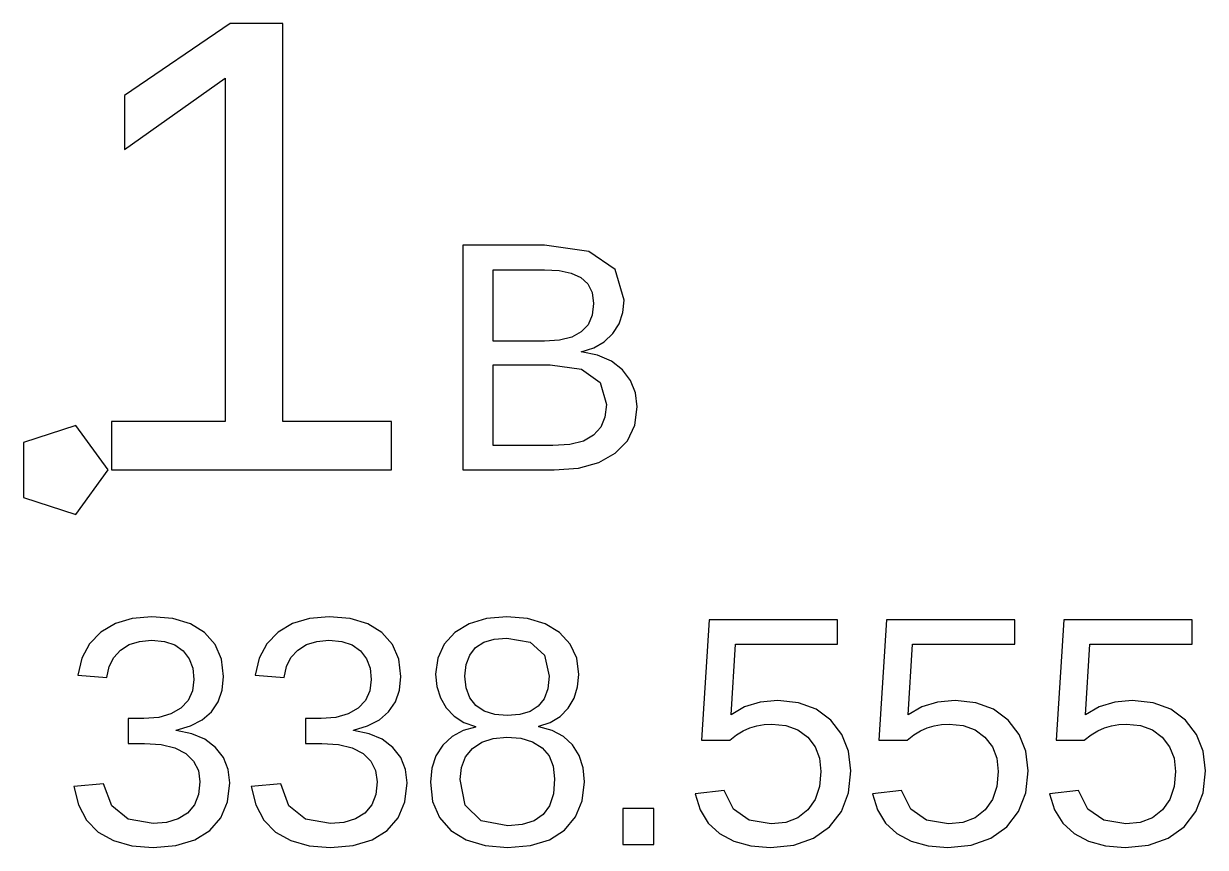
# Model space of a CAD drawing. Header units: metres. Extents: x 13 to 294, y -36 to 323.
# Drawn here: x 72.64 to 97.9, y 305.31 to 322.91 of the extents above; entities that cross this region are included whole.
import ezdxf

# ---------------------------------------------------------------- set-up
doc = ezdxf.new("R2010")
doc.units = ezdxf.units.M

msp = doc.modelspace()

# ---------------------------------------------------------------- linework, layer by layer
for p, q in [((77.0547, 322.908), (74.7967, 321.373)), ((78.1807, 322.908), (77.0547, 322.908)), ((78.1807, 314.41), (78.1807, 322.908)), ((74.7967, 320.22), (76.9527, 321.741)), ((76.9527, 321.741), (76.9527, 314.41)), ((74.7967, 321.373), (74.7967, 320.22)), ((83.7777, 318.172), (82.0267, 318.172)), ((82.0267, 318.172), (82.0267, 313.372)), ((84.7199, 318.042), (83.7777, 318.172)), ((85.2852, 317.652), (84.7199, 318.042)), ((82.6777, 316.124), (82.6777, 317.651)), ((82.6777, 317.651), (83.7777, 317.651)), ((83.7777, 317.651), (84.089, 317.632)), ((84.089, 317.632), (84.347, 317.576)), ((84.347, 317.576), (84.5517, 317.483)), ((84.5517, 317.483), (84.7006, 317.346)), ((85.4737, 317.003), (85.2852, 317.652)), ((84.7006, 317.346), (84.7899, 317.16)), ((84.7899, 317.16), (84.8197, 316.925)), ((85.447, 316.733), (85.4737, 317.003)), ((84.8197, 316.925), (84.7909, 316.677)), ((85.367, 316.494), (85.447, 316.733)), ((84.7046, 316.475), (84.5607, 316.321)), ((84.7909, 316.677), (84.7046, 316.475)), ((85.2337, 316.285), (85.367, 316.494)), ((84.3586, 316.211), (84.0976, 316.145)), ((84.5607, 316.321), (84.3586, 316.211)), ((85.0523, 316.112), (85.2337, 316.285)), ((83.7777, 316.124), (82.6777, 316.124)), ((84.0976, 316.145), (83.7777, 316.124)), ((84.5567, 315.896), (84.8266, 315.983)), ((84.8266, 315.983), (85.0523, 316.112)), ((84.9107, 315.823), (84.5567, 315.896)), ((85.206, 315.696), (84.9107, 315.823)), ((82.6777, 313.893), (82.6777, 315.616)), ((82.6777, 315.616), (83.8977, 315.616)), ((83.8977, 315.616), (84.5644, 315.522)), ((84.5644, 315.522), (84.9644, 315.24)), ((85.4427, 315.514), (85.206, 315.696)), ((85.616, 315.286), (85.4427, 315.514)), ((84.9644, 315.24), (85.0977, 314.771)), ((85.72, 315.022), (85.616, 315.286)), ((85.7547, 314.721), (85.72, 315.022)), ((85.0977, 314.771), (85.0673, 314.503)), ((85.7026, 314.326), (85.7547, 314.721)), ((85.0673, 314.503), (84.9759, 314.284)), ((73.7607, 314.323), (72.6427, 313.959)), ((74.4517, 313.372), (73.7607, 314.323)), ((76.9527, 314.41), (74.5187, 314.41)), ((74.5187, 314.41), (74.5187, 313.372)), ((80.5067, 314.41), (78.1807, 314.41)), ((80.5067, 313.372), (80.5067, 314.41)), ((84.9759, 314.284), (84.8237, 314.113)), ((85.5462, 313.995), (85.7026, 314.326)), ((72.6427, 313.959), (72.6427, 312.784)), ((84.6048, 313.99), (84.3135, 313.917)), ((84.8237, 314.113), (84.6048, 313.99)), ((85.2857, 313.727), (85.5462, 313.995)), ((83.9497, 313.893), (82.6777, 313.893)), ((84.3135, 313.917), (83.9497, 313.893)), ((84.9329, 313.529), (85.2857, 313.727)), ((84.4986, 313.411), (84.9329, 313.529)), ((73.7607, 312.42), (74.4517, 313.372)), ((74.5187, 313.372), (80.5067, 313.372)), ((82.0267, 313.372), (83.9827, 313.372)), ((83.9827, 313.372), (84.4986, 313.411)), ((72.6427, 312.784), (73.7607, 312.42)), ((74.9652, 310.199), (74.6026, 310.088)), ((75.3817, 310.236), (74.9652, 310.199)), ((75.8303, 310.198), (75.3817, 310.236)), ((76.2066, 310.085), (75.8303, 310.198)), ((78.7543, 310.199), (78.3916, 310.088)), ((79.1708, 310.236), (78.7543, 310.199)), ((79.6193, 310.198), (79.1708, 310.236)), ((79.9956, 310.085), (79.6193, 310.198)), ((82.5373, 310.198), (82.1676, 310.084)), ((82.9698, 310.236), (82.5373, 310.198)), ((83.4118, 310.198), (82.9698, 310.236)), ((83.7871, 310.087), (83.4118, 310.198)), ((87.2945, 310.172), (87.1335, 307.598)), ((90.0395, 310.172), (87.2945, 310.172)), ((90.0395, 309.651), (90.0395, 310.172)), ((91.0835, 310.172), (90.9225, 307.598)), ((93.8285, 310.172), (91.0835, 310.172)), ((93.8285, 309.651), (93.8285, 310.172)), ((94.8726, 310.172), (94.7116, 307.598)), ((97.6176, 310.172), (94.8726, 310.172)), ((97.6176, 309.651), (97.6176, 310.172)), ((74.2937, 309.905), (74.051, 309.656)), ((74.6026, 310.088), (74.2937, 309.905)), ((76.5107, 309.898), (76.2066, 310.085)), ((76.7346, 309.643), (76.5107, 309.898)), ((78.0828, 309.905), (77.8401, 309.656)), ((78.3916, 310.088), (78.0828, 309.905)), ((80.2998, 309.898), (79.9956, 310.085)), ((80.5236, 309.643), (80.2998, 309.898)), ((81.8608, 309.896), (81.6314, 309.646)), ((82.1676, 310.084), (81.8608, 309.896)), ((84.0958, 309.902), (83.7871, 310.087)), ((84.3253, 309.653), (84.0958, 309.902)), ((74.051, 309.656), (73.887, 309.349)), ((74.7127, 309.524), (74.8988, 309.639)), ((74.8988, 309.639), (75.1198, 309.708)), ((75.1198, 309.708), (75.3757, 309.732)), ((75.3757, 309.732), (75.6511, 309.707)), ((75.6511, 309.707), (75.8775, 309.632)), ((76.8689, 309.33), (76.7346, 309.643)), ((77.8401, 309.656), (77.6761, 309.349)), ((78.5017, 309.524), (78.6879, 309.639)), ((78.6879, 309.639), (78.9089, 309.708)), ((78.9089, 309.708), (79.1648, 309.732)), ((79.1648, 309.732), (79.4402, 309.707)), ((79.4402, 309.707), (79.6665, 309.632)), ((80.658, 309.33), (80.5236, 309.643)), ((81.6314, 309.646), (81.4937, 309.35)), ((82.3028, 309.576), (82.4787, 309.689)), ((82.4787, 309.689), (82.701, 309.757)), ((82.701, 309.757), (82.9698, 309.78)), ((82.9698, 309.78), (83.4709, 309.689)), ((83.4709, 309.689), (83.7716, 309.418)), ((84.4629, 309.353), (84.3253, 309.653)), ((87.7605, 308.138), (87.8535, 309.651)), ((87.8535, 309.651), (90.0395, 309.651)), ((91.5495, 308.138), (91.6425, 309.651)), ((91.6425, 309.651), (93.8285, 309.651)), ((95.3386, 308.138), (95.4316, 309.651)), ((95.4316, 309.651), (97.6176, 309.651)), ((74.5676, 309.366), (74.7127, 309.524)), ((75.8775, 309.632), (76.0547, 309.507)), ((76.0547, 309.507), (76.1819, 309.338)), ((78.3566, 309.366), (78.5017, 309.524)), ((79.6665, 309.632), (79.8438, 309.507)), ((79.8438, 309.507), (79.971, 309.338)), ((82.0993, 309.214), (82.1756, 309.417)), ((82.1756, 309.417), (82.3028, 309.576)), ((83.7716, 309.418), (83.8718, 308.967)), ((73.887, 309.349), (73.8017, 308.986)), ((74.4187, 308.938), (74.4696, 309.171)), ((74.4696, 309.171), (74.5676, 309.366)), ((76.1819, 309.338), (76.2582, 309.134)), ((76.2582, 309.134), (76.2837, 308.894)), ((76.9137, 308.959), (76.8689, 309.33)), ((77.6761, 309.349), (77.5908, 308.986)), ((78.2078, 308.938), (78.2586, 309.171)), ((78.2586, 309.171), (78.3566, 309.366)), ((79.971, 309.338), (80.0473, 309.134)), ((80.0473, 309.134), (80.0727, 308.894)), ((80.7028, 308.959), (80.658, 309.33)), ((81.4937, 309.35), (81.4478, 309.008)), ((82.0738, 308.967), (82.0993, 309.214)), ((84.5088, 309.001), (84.4629, 309.353)), ((73.8017, 308.986), (74.4187, 308.938)), ((76.2837, 308.894), (76.2526, 308.652)), ((76.8849, 308.669), (76.9137, 308.959)), ((77.5908, 308.986), (78.2078, 308.938)), ((80.0727, 308.894), (80.0416, 308.652)), ((80.674, 308.669), (80.7028, 308.959)), ((81.4478, 309.008), (81.4732, 308.745)), ((82.1, 308.714), (82.0738, 308.967)), ((83.8718, 308.967), (83.8464, 308.697)), ((84.4833, 308.738), (84.5088, 309.001)), ((76.2526, 308.652), (76.1592, 308.447)), ((76.7986, 308.419), (76.8849, 308.669)), ((80.0416, 308.652), (79.9483, 308.447)), ((80.5876, 308.419), (80.674, 308.669)), ((81.4732, 308.745), (81.5492, 308.506)), ((82.1787, 308.505), (82.1, 308.714)), ((83.8464, 308.697), (83.77, 308.483)), ((84.4066, 308.499), (84.4833, 308.738)), ((76.1592, 308.447), (76.0037, 308.281)), ((76.6547, 308.207), (76.7986, 308.419)), ((79.9483, 308.447), (79.7927, 308.281)), ((80.4437, 308.207), (80.5876, 308.419)), ((81.5492, 308.506), (81.6758, 308.29)), ((82.3098, 308.34), (82.1787, 308.505)), ((83.77, 308.483), (83.6428, 308.323)), ((84.2788, 308.283), (84.4066, 308.499)), ((88.3831, 308.41), (88.0501, 308.308)), ((88.7595, 308.444), (88.3831, 308.41)), ((89.2027, 308.397), (88.7595, 308.444)), ((89.5817, 308.258), (89.2027, 308.397)), ((92.1722, 308.41), (91.8392, 308.308)), ((92.5485, 308.444), (92.1722, 308.41)), ((92.9917, 308.397), (92.5485, 308.444)), ((93.3707, 308.258), (92.9917, 308.397)), ((95.9613, 308.41), (95.6282, 308.308)), ((96.3376, 308.444), (95.9613, 308.41)), ((96.7808, 308.397), (96.3376, 308.444)), ((97.1598, 308.258), (96.7808, 308.397)), ((75.7916, 308.158), (75.5286, 308.084)), ((76.0037, 308.281), (75.7916, 308.158)), ((76.4565, 308.035), (76.6547, 308.207)), ((79.5806, 308.158), (79.3176, 308.084)), ((79.7927, 308.281), (79.5806, 308.158)), ((80.2455, 308.035), (80.4437, 308.207)), ((81.6758, 308.29), (81.8463, 308.109)), ((82.4887, 308.22), (82.3098, 308.34)), ((82.7107, 308.148), (82.4887, 308.22)), ((82.9758, 308.124), (82.7107, 308.148)), ((83.2446, 308.146), (82.9758, 308.124)), ((83.4669, 308.212), (83.2446, 308.146)), ((83.6428, 308.323), (83.4669, 308.212)), ((84.1074, 308.104), (84.2788, 308.283)), ((88.0501, 308.308), (87.7605, 308.138)), ((89.8965, 308.027), (89.5817, 308.258)), ((91.8392, 308.308), (91.5495, 308.138)), ((93.6855, 308.027), (93.3707, 308.258)), ((95.6282, 308.308), (95.3386, 308.138)), ((97.4746, 308.027), (97.1598, 308.258)), ((75.2147, 308.06), (74.8777, 308.06)), ((74.8777, 308.06), (74.8777, 307.529)), ((75.5286, 308.084), (75.2147, 308.06)), ((75.9027, 307.815), (76.2058, 307.904)), ((76.2058, 307.904), (76.4565, 308.035)), ((79.0037, 308.06), (78.6668, 308.06)), ((78.6668, 308.06), (78.6668, 307.529)), ((79.3176, 308.084), (79.0037, 308.06)), ((79.6918, 307.815), (79.9949, 307.904)), ((79.9949, 307.904), (80.2455, 308.035)), ((81.8463, 308.109), (82.0536, 307.977)), ((82.2978, 307.879), (82.0333, 307.805)), ((82.0536, 307.977), (82.2978, 307.893)), ((82.2978, 307.893), (82.2978, 307.879)), ((83.6518, 307.899), (83.8984, 307.976)), ((83.6518, 307.885), (83.6518, 307.899)), ((83.9376, 307.808), (83.6518, 307.885)), ((83.8984, 307.976), (84.1074, 308.104)), ((88.1665, 307.864), (88.3149, 307.907)), ((88.3149, 307.907), (88.4709, 307.934)), ((88.4709, 307.934), (88.6345, 307.943)), ((88.6345, 307.943), (88.9337, 307.911)), ((88.9337, 307.911), (89.1887, 307.818)), ((90.132, 307.721), (89.8965, 308.027)), ((91.9555, 307.864), (92.104, 307.907)), ((92.104, 307.907), (92.26, 307.934)), ((92.26, 307.934), (92.4235, 307.943)), ((92.4235, 307.943), (92.7227, 307.911)), ((92.7227, 307.911), (92.9777, 307.818)), ((93.9211, 307.721), (93.6855, 308.027)), ((95.7446, 307.864), (95.893, 307.907)), ((95.893, 307.907), (96.049, 307.934)), ((96.049, 307.934), (96.2126, 307.943)), ((96.2126, 307.943), (96.5118, 307.911)), ((96.5118, 307.911), (96.7668, 307.818)), ((97.7101, 307.721), (97.4746, 308.027)), ((75.9027, 307.802), (75.9027, 307.815)), ((76.2373, 307.736), (75.9027, 307.802)), ((76.5182, 307.617), (76.2373, 307.736)), ((76.7457, 307.444), (76.5182, 307.617)), ((79.6918, 307.802), (79.6918, 307.815)), ((80.0263, 307.736), (79.6918, 307.802)), ((80.3073, 307.617), (80.0263, 307.736)), ((80.5348, 307.444), (80.3073, 307.617)), ((81.8023, 307.676), (81.6048, 307.492)), ((82.0333, 307.805), (81.8023, 307.676)), ((82.4334, 307.556), (82.6787, 307.637)), ((82.6787, 307.637), (82.9698, 307.664)), ((82.9698, 307.664), (83.269, 307.638)), ((83.269, 307.638), (83.52, 307.563)), ((84.1776, 307.679), (83.9376, 307.808)), ((84.3718, 307.496), (84.1776, 307.679)), ((87.7335, 307.598), (87.878, 307.711)), ((87.878, 307.711), (88.0223, 307.799)), ((88.0223, 307.799), (88.1665, 307.864)), ((89.1887, 307.818), (89.3995, 307.663)), ((89.3995, 307.663), (89.5572, 307.457)), ((90.2733, 307.36), (90.132, 307.721)), ((91.5225, 307.598), (91.6671, 307.711)), ((91.6671, 307.711), (91.8114, 307.799)), ((91.8114, 307.799), (91.9555, 307.864)), ((92.9777, 307.818), (93.1885, 307.663)), ((93.1885, 307.663), (93.3463, 307.457)), ((94.0624, 307.36), (93.9211, 307.721)), ((95.3116, 307.598), (95.4561, 307.711)), ((95.4561, 307.711), (95.6005, 307.799)), ((95.6005, 307.799), (95.7446, 307.864)), ((96.7668, 307.818), (96.9776, 307.663)), ((96.9776, 307.663), (97.1354, 307.457)), ((97.8515, 307.36), (97.7101, 307.721)), ((74.8777, 307.529), (75.2287, 307.529)), ((75.2287, 307.529), (75.5814, 307.504)), ((75.5814, 307.504), (75.874, 307.432)), ((75.874, 307.432), (76.1067, 307.312)), ((76.9135, 307.226), (76.7457, 307.444)), ((78.6668, 307.529), (79.0178, 307.529)), ((79.0178, 307.529), (79.3704, 307.504)), ((79.3704, 307.504), (79.6631, 307.432)), ((79.6631, 307.432), (79.8958, 307.312)), ((80.7025, 307.226), (80.5348, 307.444)), ((81.6048, 307.492), (81.4548, 307.262)), ((82.0866, 307.239), (82.2338, 307.421)), ((82.2338, 307.421), (82.4334, 307.556)), ((83.52, 307.563), (83.7228, 307.438)), ((83.7228, 307.438), (83.8723, 307.263)), ((84.5146, 307.269), (84.3718, 307.496)), ((87.1335, 307.598), (87.7335, 307.598)), ((89.5572, 307.457), (89.6519, 307.212)), ((90.9225, 307.598), (91.5225, 307.598)), ((93.3463, 307.457), (93.441, 307.212)), ((94.7116, 307.598), (95.3116, 307.598)), ((97.1354, 307.457), (97.23, 307.212)), ((76.1067, 307.312), (76.2756, 307.149)), ((76.2756, 307.149), (76.3769, 306.948)), ((77.0141, 306.974), (76.9135, 307.226)), ((79.8958, 307.312), (80.0646, 307.149)), ((80.0646, 307.149), (80.166, 306.948)), ((80.8032, 306.974), (80.7025, 307.226)), ((81.4548, 307.262), (81.3648, 307)), ((81.9983, 307.017), (82.0866, 307.239)), ((83.8723, 307.263), (83.9619, 307.04)), ((84.6003, 307.007), (84.5146, 307.269)), ((89.6519, 307.212), (89.6834, 306.929)), ((90.3205, 306.943), (90.2733, 307.36)), ((93.441, 307.212), (93.4725, 306.929)), ((94.1095, 306.943), (94.0624, 307.36)), ((97.23, 307.212), (97.2616, 306.929)), ((97.8986, 306.943), (97.8515, 307.36)), ((76.3769, 306.948), (76.4107, 306.709)), ((77.0477, 306.688), (77.0141, 306.974)), ((80.166, 306.948), (80.1998, 306.709)), ((80.8368, 306.688), (80.8032, 306.974)), ((81.3648, 307), (81.3348, 306.704)), ((81.9688, 306.755), (81.9983, 307.017)), ((83.9619, 307.04), (83.9918, 306.769)), ((84.6288, 306.71), (84.6003, 307.007)), ((89.6834, 306.929), (89.6521, 306.605)), ((90.27, 306.471), (90.3205, 306.943)), ((93.4725, 306.929), (93.4412, 306.605)), ((94.0591, 306.471), (94.1095, 306.943)), ((97.2616, 306.929), (97.2302, 306.605)), ((97.8481, 306.471), (97.8986, 306.943)), ((74.3517, 306.667), (73.7187, 306.609)), ((73.7187, 306.609), (73.8128, 306.214)), ((74.5243, 306.194), (74.3517, 306.667)), ((76.4107, 306.709), (76.381, 306.437)), ((77.0005, 306.282), (77.0477, 306.688)), ((78.1408, 306.667), (77.5078, 306.609)), ((77.5078, 306.609), (77.6019, 306.214)), ((78.3133, 306.194), (78.1408, 306.667)), ((80.1998, 306.709), (80.1701, 306.437)), ((80.7895, 306.282), (80.8368, 306.688)), ((81.3348, 306.704), (81.3834, 306.291)), ((82.0824, 306.206), (81.9688, 306.755)), ((83.9918, 306.769), (83.9643, 306.451)), ((84.5816, 306.301), (84.6288, 306.71)), ((76.381, 306.437), (76.292, 306.215)), ((80.1701, 306.437), (80.0811, 306.215)), ((83.9643, 306.451), (83.8816, 306.197)), ((87.6125, 306.521), (86.9925, 306.449)), ((86.9925, 306.449), (87.0996, 306.108)), ((87.8116, 306.125), (87.6125, 306.521)), ((89.6521, 306.605), (89.5581, 306.332)), ((90.1187, 306.072), (90.27, 306.471)), ((91.4015, 306.521), (90.7815, 306.449)), ((90.7815, 306.449), (90.8886, 306.108)), ((91.6006, 306.125), (91.4015, 306.521)), ((93.4412, 306.605), (93.3472, 306.332)), ((93.9077, 306.072), (94.0591, 306.471)), ((95.1906, 306.521), (94.5706, 306.449)), ((94.5706, 306.449), (94.6777, 306.108)), ((95.3897, 306.125), (95.1906, 306.521)), ((97.2302, 306.605), (97.1363, 306.332)), ((97.6968, 306.072), (97.8481, 306.471)), ((73.8128, 306.214), (73.9858, 305.89)), ((74.8766, 305.91), (74.5243, 306.194)), ((76.292, 306.215), (76.1437, 306.041)), ((76.8588, 305.942), (77.0005, 306.282)), ((77.6019, 306.214), (77.7749, 305.89)), ((78.6656, 305.91), (78.3133, 306.194)), ((80.0811, 306.215), (79.9327, 306.041)), ((80.6479, 305.942), (80.7895, 306.282)), ((81.3834, 306.291), (81.529, 305.947)), ((82.423, 305.877), (82.0824, 306.206)), ((83.8816, 306.197), (83.7438, 306.007)), ((84.4399, 305.957), (84.5816, 306.301)), ((86.1139, 306.14), (85.4499, 306.14)), ((85.4499, 306.14), (85.4499, 305.372)), ((86.1139, 305.372), (86.1139, 306.14)), ((87.0996, 306.108), (87.2742, 305.825)), ((88.1476, 305.888), (87.8116, 306.125)), ((89.4015, 306.108), (89.1893, 305.941)), ((89.5581, 306.332), (89.4015, 306.108)), ((90.8886, 306.108), (91.0633, 305.825)), ((91.9366, 305.888), (91.6006, 306.125)), ((93.1905, 306.108), (92.9784, 305.941)), ((93.3472, 306.332), (93.1905, 306.108)), ((94.6777, 306.108), (94.8524, 305.825)), ((95.7257, 305.888), (95.3897, 306.125)), ((96.9796, 306.108), (96.7675, 305.941)), ((97.1363, 306.332), (96.9796, 306.108)), ((73.9858, 305.89), (74.2377, 305.636)), ((75.4087, 305.816), (74.8766, 305.91)), ((75.9434, 305.916), (75.6984, 305.841)), ((76.1437, 306.041), (75.9434, 305.916)), ((76.6227, 305.669), (76.8588, 305.942)), ((77.7749, 305.89), (78.0268, 305.636)), ((79.1977, 305.816), (78.6656, 305.91)), ((79.7324, 305.916), (79.4874, 305.841)), ((79.9327, 306.041), (79.7324, 305.916)), ((80.4118, 305.669), (80.6479, 305.942)), ((81.529, 305.947), (81.7718, 305.671)), ((82.9908, 305.768), (82.423, 305.877)), ((83.5504, 305.874), (83.2994, 305.794)), ((83.7438, 306.007), (83.5504, 305.874)), ((84.2038, 305.678), (84.4399, 305.957)), ((88.6205, 305.809), (88.1476, 305.888)), ((89.1893, 305.941), (88.929, 305.842)), ((89.8665, 305.745), (90.1187, 306.072)), ((92.4095, 305.809), (91.9366, 305.888)), ((92.9784, 305.941), (92.7181, 305.842)), ((93.6555, 305.745), (93.9077, 306.072)), ((96.1986, 305.809), (95.7257, 305.888)), ((96.7675, 305.941), (96.5071, 305.842)), ((97.4446, 305.745), (97.6968, 306.072)), ((74.2377, 305.636), (74.5625, 305.453)), ((75.6984, 305.841), (75.4087, 305.816)), ((76.2989, 305.468), (76.6227, 305.669)), ((78.0268, 305.636), (78.3515, 305.453)), ((79.4874, 305.841), (79.1977, 305.816)), ((80.088, 305.468), (80.4118, 305.669)), ((81.7718, 305.671), (82.1007, 305.469)), ((83.2994, 305.794), (82.9908, 305.768)), ((83.8794, 305.472), (84.2038, 305.678)), ((87.2742, 305.825), (87.5165, 305.601)), ((87.5165, 305.601), (87.822, 305.438)), ((88.929, 305.842), (88.6205, 305.809)), ((89.5247, 305.502), (89.8665, 305.745)), ((91.0633, 305.825), (91.3055, 305.601)), ((91.3055, 305.601), (91.6111, 305.438)), ((92.7181, 305.842), (92.4095, 305.809)), ((93.3137, 305.502), (93.6555, 305.745)), ((94.8524, 305.825), (95.0946, 305.601)), ((95.0946, 305.601), (95.4001, 305.438)), ((96.5071, 305.842), (96.1986, 305.809)), ((97.1028, 305.502), (97.4446, 305.745)), ((74.5625, 305.453), (74.9528, 305.344)), ((74.9528, 305.344), (75.4087, 305.308)), ((75.4087, 305.308), (75.8942, 305.348)), ((75.8942, 305.348), (76.2989, 305.468)), ((78.3515, 305.453), (78.7419, 305.344)), ((78.7419, 305.344), (79.1977, 305.308)), ((79.1977, 305.308), (79.6833, 305.348)), ((79.6833, 305.348), (80.088, 305.468)), ((82.1007, 305.469), (82.5047, 305.348)), ((82.5047, 305.348), (82.9838, 305.308)), ((82.9838, 305.308), (83.4727, 305.349)), ((83.4727, 305.349), (83.8794, 305.472)), ((85.4499, 305.372), (86.1139, 305.372)), ((87.822, 305.438), (88.1853, 305.34)), ((88.6065, 305.308), (89.1047, 305.356)), ((89.1047, 305.356), (89.5247, 305.502)), ((91.6111, 305.438), (91.9744, 305.34)), ((92.3955, 305.308), (92.8937, 305.356)), ((92.8937, 305.356), (93.3137, 305.502)), ((95.4001, 305.438), (95.7635, 305.34)), ((96.1846, 305.308), (96.6828, 305.356)), ((96.6828, 305.356), (97.1028, 305.502)), ((88.1853, 305.34), (88.6065, 305.308)), ((91.9744, 305.34), (92.3955, 305.308)), ((95.7635, 305.34), (96.1846, 305.308))]:
    msp.add_line(p, q)

doc.saveas('drawing.dxf')
